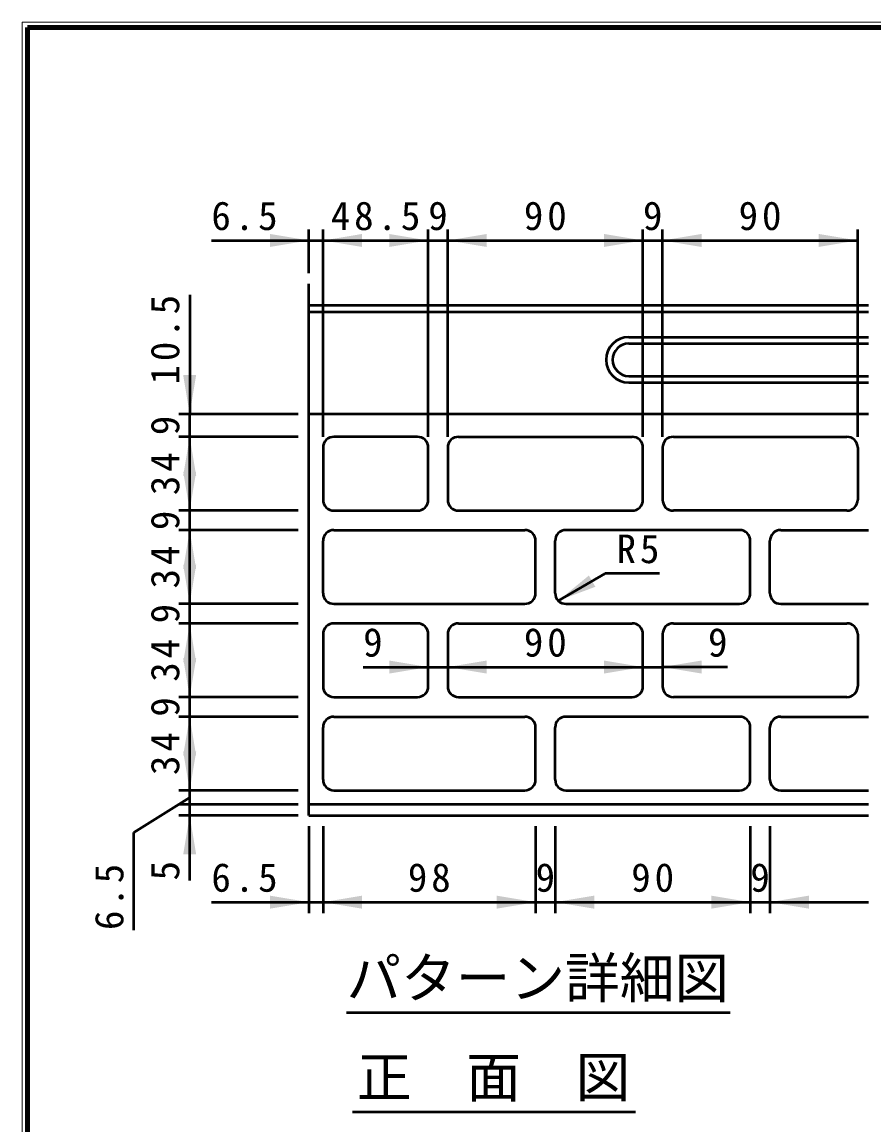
# Model space of a CAD drawing. Units: millimetres, scale not verified, with parts at other scales. Extents: x 100 to 4105, y 100 to 2870.
# Drawn here: x 100 to 886, y 1853 to 2870 of the extents above; entities that cross this region are included whole.
import ezdxf
from ezdxf.enums import TextEntityAlignment as Align

# ---------------------------------------------------------------- set-up
doc = ezdxf.new("R2010")
doc.units = ezdxf.units.MM
doc.header["$LTSCALE"] = 5
doc.layers.add('V-nasSTD', color=7, linetype='Continuous', lineweight=50)
doc.styles.add('ＭＳ ゴシック', font='')
doc.styles.get('ＭＳ ゴシック').set_extended_font_data('MS Gothic')

msp = doc.modelspace()

# ---------------------------------------------------------------- hatches: boundary and pattern name
at = {"layer": 'V-nasSTD'}
for points in [[(328.59, 2662.66), (364.59, 2668.66), (328.59, 2674.66)], [(413.59, 2674.66), (377.59, 2668.66), (413.59, 2662.66)], [(438.59, 2662.66), (474.59, 2668.66), (438.59, 2674.66)], [(528.59, 2674.66), (492.59, 2668.66), (528.59, 2662.66)], [(636.59, 2662.66), (672.59, 2668.66), (636.59, 2674.66)], [(726.59, 2674.66), (690.59, 2668.66), (726.59, 2662.66)], [(834.59, 2662.66), (870.59, 2668.66), (834.59, 2674.66)], [(248.59, 2544.66), (254.59, 2508.66), (260.59, 2544.66)], [(260.59, 2451.66), (254.59, 2487.66), (248.59, 2451.66)], [(248.59, 2455.66), (254.59, 2419.66), (260.59, 2455.66)], [(260.59, 2365.66), (254.59, 2401.66), (248.59, 2365.66)], [(248.59, 2369.66), (254.59, 2333.66), (260.59, 2369.66)], [(622.696, 2359.785), (594.519, 2336.589), (628.696, 2349.392)], [(260.59, 2279.66), (254.59, 2315.66), (248.59, 2279.66)], [(248.59, 2283.66), (254.59, 2247.66), (260.59, 2283.66)], [(438.59, 2269.402), (474.59, 2275.402), (438.59, 2281.402)], [(528.59, 2281.402), (492.59, 2275.402), (528.59, 2269.402)], [(636.59, 2269.402), (672.59, 2275.402), (636.59, 2281.402)], [(726.59, 2281.402), (690.59, 2275.402), (726.59, 2269.402)], [(260.59, 2193.66), (254.59, 2229.66), (248.59, 2193.66)], [(248.59, 2197.66), (254.59, 2161.66), (260.59, 2197.66)], [(260.59, 2102.66), (254.59, 2138.66), (248.59, 2102.66)], [(328.59, 2052.66), (364.59, 2058.66), (328.59, 2064.66)], [(413.59, 2064.66), (377.59, 2058.66), (413.59, 2052.66)], [(537.59, 2052.66), (573.59, 2058.66), (537.59, 2064.66)], [(627.59, 2064.66), (591.59, 2058.66), (627.59, 2052.66)], [(735.59, 2052.66), (771.59, 2058.66), (735.59, 2064.66)], [(825.59, 2064.66), (789.59, 2058.66), (825.59, 2052.66)]]:
    msp.add_hatch(color=256, dxfattribs=at).paths.add_polyline_path(points)

# ---------------------------------------------------------------- linework, layer by layer
at = {"layer": 'V-nasSTD', "lineweight": 100}
for p, q in [((105, 2865), (105, 105)), ((4100, 2865), (105, 2865))]:
    msp.add_line(p, q, dxfattribs=at)
at = {"layer": 'V-nasSTD'}
for p, q in [((364.59, 2638.66), (364.59, 2678.66)), ((377.59, 2487.66), (377.59, 2678.66)), ((474.59, 2487.66), (474.59, 2678.66)), ((492.59, 2487.66), (492.59, 2678.66)), ((672.59, 2487.66), (672.59, 2678.66)), ((690.59, 2487.66), (690.59, 2678.66)), ((870.59, 2487.66), (870.59, 2678.66)), ((274.59, 2668.66), (364.59, 2668.66)), ((364.59, 2668.66), (377.59, 2668.66)), ((377.59, 2668.66), (474.59, 2668.66)), ((474.59, 2668.66), (492.59, 2668.66)), ((492.59, 2668.66), (672.59, 2668.66)), ((672.59, 2668.66), (690.59, 2668.66)), ((690.59, 2668.66), (870.59, 2668.66)), ((364.59, 2138.66), (364.59, 2628.66)), ((254.59, 2618.66), (254.59, 2508.66)), ((880.59, 2608.66), (364.59, 2608.66)), ((880.59, 2602.66), (364.59, 2602.66)), ((659.59, 2579.66), (880.59, 2579.66)), ((659.59, 2573.66), (880.59, 2573.66)), ((659.59, 2543.66), (880.59, 2543.66)), ((659.59, 2537.66), (880.59, 2537.66)), ((354.59, 2508.66), (244.59, 2508.66)), ((254.59, 2487.66), (254.59, 2508.66)), ((880.59, 2508.66), (364.59, 2508.66)), ((354.59, 2487.66), (244.59, 2487.66)), ((254.59, 2419.66), (254.59, 2487.66)), ((464.59, 2487.66), (387.59, 2487.66)), ((502.59, 2487.66), (662.59, 2487.66)), ((700.59, 2487.66), (860.59, 2487.66)), ((377.59, 2477.66), (377.59, 2429.66)), ((474.59, 2429.66), (474.59, 2477.66)), ((492.59, 2477.66), (492.59, 2429.66)), ((672.59, 2429.66), (672.59, 2477.66)), ((690.59, 2477.66), (690.59, 2429.66)), ((870.59, 2477.66), (870.59, 2429.66)), ((354.59, 2419.66), (244.59, 2419.66)), ((254.59, 2401.66), (254.59, 2419.66)), ((387.59, 2419.66), (464.59, 2419.66)), ((502.59, 2419.66), (662.59, 2419.66)), ((860.59, 2419.66), (700.59, 2419.66)), ((354.59, 2401.66), (244.59, 2401.66)), ((254.59, 2333.66), (254.59, 2401.66)), ((387.59, 2401.66), (563.59, 2401.66)), ((761.59, 2401.66), (601.59, 2401.66)), ((799.59, 2401.66), (880.59, 2401.66)), ((377.59, 2343.66), (377.59, 2391.66)), ((573.59, 2343.66), (573.59, 2391.66)), ((591.59, 2343.66), (591.59, 2391.66)), ((771.59, 2343.66), (771.59, 2391.66)), ((789.59, 2343.66), (789.59, 2391.66)), ((637.82, 2361.589), (594.519, 2336.589)), ((687.82, 2361.589), (637.82, 2361.589)), ((354.59, 2333.66), (244.59, 2333.66)), ((254.59, 2315.66), (254.59, 2333.66)), ((387.59, 2333.66), (563.59, 2333.66)), ((601.59, 2333.66), (761.59, 2333.66)), ((799.59, 2333.66), (880.59, 2333.66)), ((354.59, 2315.66), (244.59, 2315.66)), ((254.59, 2247.66), (254.59, 2315.66)), ((464.59, 2315.66), (387.59, 2315.66)), ((502.59, 2315.66), (662.59, 2315.66)), ((700.59, 2315.66), (860.59, 2315.66)), ((377.59, 2305.66), (377.59, 2257.66)), ((474.59, 2257.66), (474.59, 2305.66)), ((492.59, 2305.66), (492.59, 2257.66)), ((672.59, 2257.66), (672.59, 2305.66)), ((690.59, 2305.66), (690.59, 2257.66)), ((870.59, 2305.66), (870.59, 2257.66)), ((414.59, 2275.402), (474.59, 2275.402)), ((474.59, 2275.402), (492.59, 2275.402)), ((492.59, 2275.402), (672.59, 2275.402)), ((672.59, 2275.402), (690.59, 2275.402)), ((750.59, 2275.402), (690.59, 2275.402)), ((354.59, 2247.66), (244.59, 2247.66)), ((254.59, 2229.66), (254.59, 2247.66)), ((387.59, 2247.66), (464.59, 2247.66)), ((502.59, 2247.66), (662.59, 2247.66)), ((860.59, 2247.66), (700.59, 2247.66)), ((354.59, 2229.66), (244.59, 2229.66)), ((254.59, 2161.66), (254.59, 2229.66)), ((387.59, 2229.66), (563.59, 2229.66)), ((761.59, 2229.66), (601.59, 2229.66)), ((799.59, 2229.66), (880.59, 2229.66)), ((377.59, 2171.66), (377.59, 2219.66)), ((573.59, 2171.66), (573.59, 2219.66)), ((591.59, 2171.66), (591.59, 2219.66)), ((771.59, 2171.66), (771.59, 2219.66)), ((789.59, 2171.66), (789.59, 2219.66)), ((354.59, 2161.66), (244.59, 2161.66)), ((254.59, 2148.66), (254.59, 2161.66)), ((387.59, 2161.66), (563.59, 2161.66)), ((601.59, 2161.66), (761.59, 2161.66)), ((799.59, 2161.66), (880.59, 2161.66)), ((203.054, 2122.943), (254.59, 2155.16)), ((354.59, 2148.66), (244.59, 2148.66)), ((254.59, 2138.66), (254.59, 2148.66)), ((880.59, 2148.66), (364.59, 2148.66)), ((354.59, 2138.66), (244.59, 2138.66)), ((254.59, 2078.66), (254.59, 2138.66)), ((364.59, 2138.66), (880.59, 2138.66)), ((364.59, 2128.66), (364.59, 2048.66)), ((377.59, 2128.66), (377.59, 2048.66)), ((573.59, 2128.66), (573.59, 2048.66)), ((591.59, 2128.66), (591.59, 2048.66)), ((771.59, 2128.66), (771.59, 2048.66)), ((789.59, 2128.66), (789.59, 2048.66)), ((203.054, 2032.943), (203.054, 2122.943)), ((274.59, 2058.66), (364.59, 2058.66)), ((364.59, 2058.66), (377.59, 2058.66)), ((377.59, 2058.66), (573.59, 2058.66)), ((573.59, 2058.66), (591.59, 2058.66)), ((591.59, 2058.66), (771.59, 2058.66)), ((771.59, 2058.66), (789.59, 2058.66)), ((789.59, 2058.66), (880.59, 2058.66)), ((399.135, 1956.897), (753.145, 1956.897)), ((404.857, 1865.394), (665.664, 1865.394))]:
    msp.add_line(p, q, dxfattribs=at)
at = {"layer": 'V-nasSTD', "lineweight": 13}
msp.add_lwpolyline([(100, 100), (100, 2870), (4105, 2870), (4105, 100)], close=True, dxfattribs=at)
at = {"layer": 'V-nasSTD'}
for centre, radius, start, end in [((659.59, 2558.66), 21, 90, 270), ((659.59, 2558.66), 15, 90, 270), ((387.59, 2477.66), 10, 90, 180), ((464.59, 2477.66), 10, 0, 90), ((502.59, 2477.66), 10, 90, 180), ((662.59, 2477.66), 10, 0, 90), ((700.59, 2477.66), 10, 90, 180), ((860.59, 2477.66), 10, 0, 90), ((387.59, 2429.66), 10, 180, 270), ((464.59, 2429.66), 10, 270, 0), ((502.59, 2429.66), 10, 180, 270), ((662.59, 2429.66), 10, 270, 0), ((700.59, 2429.66), 10, 180, 270), ((860.59, 2429.66), 10, 270, 0), ((387.59, 2391.66), 10, 90, 180), ((563.59, 2391.66), 10, 0, 90), ((601.59, 2391.66), 10, 90, 180), ((761.59, 2391.66), 10, 0, 90), ((799.59, 2391.66), 10, 90, 180), ((387.59, 2343.66), 10, 180, 270), ((563.59, 2343.66), 10, 270, 0), ((601.59, 2343.66), 10, 180, 270), ((761.59, 2343.66), 10, 270, 0), ((799.59, 2343.66), 10, 180, 270), ((387.59, 2305.66), 10, 90, 180), ((464.59, 2305.66), 10, 0, 90), ((502.59, 2305.66), 10, 90, 180), ((662.59, 2305.66), 10, 0, 90), ((700.59, 2305.66), 10, 90, 180), ((860.59, 2305.66), 10, 0, 90), ((387.59, 2257.66), 10, 180, 270), ((464.59, 2257.66), 10, 270, 0), ((502.59, 2257.66), 10, 180, 270), ((662.59, 2257.66), 10, 270, 0), ((700.59, 2257.66), 10, 180, 270), ((860.59, 2257.66), 10, 270, 0), ((387.59, 2219.66), 10, 90, 180), ((563.59, 2219.66), 10, 0, 90), ((601.59, 2219.66), 10, 90, 180), ((761.59, 2219.66), 10, 0, 90), ((799.59, 2219.66), 10, 90, 180), ((387.59, 2171.66), 10, 180, 270), ((563.59, 2171.66), 10, 270, 0), ((601.59, 2171.66), 10, 180, 270), ((761.59, 2171.66), 10, 270, 0), ((799.59, 2171.66), 10, 180, 270)]:
    msp.add_arc(centre, radius, start, end, dxfattribs=at)

# ---------------------------------------------------------------- texts
at = {"layer": 'V-nasSTD', "style": 'ＭＳ ゴシック'}
for s, height, p in [('9', 26.39, (474.59, 2704.66)), ('9', 26.39, (672.59, 2704.66)), ('9', 26.39, (414.59, 2311.402)), ('9', 26.39, (732.59, 2311.402)), ('9', 26.39, (573.59, 2094.66)), ('9', 26.39, (771.59, 2094.66)), ('パターン詳細図', 36.95, (399.135, 2007.297)), ('正\u3000面\u3000図', 36.95, (408.857, 1915.794))]:
    msp.add_text(s, height=height, dxfattribs=at).set_placement(p, align=Align.TOP_LEFT)
for s, p in [('9', (218.59, 2489.16)), ('9', (218.59, 2401.66)), ('9', (218.59, 2315.66)), ('9', (218.59, 2229.66)), ('5', (218.59, 2078.66))]:
    msp.add_text(s, height=26.39, rotation=90, dxfattribs=at).set_placement(p, align=Align.TOP_LEFT)
at = {"layer": 'V-nasSTD', "char_height": 26.39, "attachment_point": 1, "style": 'ＭＳ ゴシック'}
for s, insert in [('\\T1.2;6.5', (274.59, 2704.66)), ('\\T1.2;48.5', (384.69, 2704.66)), ('\\T1.2;90', (562.79, 2704.66)), ('\\T1.2;90', (760.79, 2704.66)), ('\\T1.2;R5', (648.22, 2397.589)), ('\\T1.2;90', (562.79, 2311.402)), ('\\T1.2;6.5', (274.59, 2094.66)), ('\\T1.2;98', (455.79, 2094.66)), ('\\T1.2;90', (661.79, 2094.66))]:
    msp.add_mtext(s, dxfattribs=dict(at, insert=insert))
at = {"layer": 'V-nasSTD', "char_height": 26.39, "attachment_point": 1, "rotation": 90, "style": 'ＭＳ ゴシック'}
for s, insert in [('\\T1.2;10.5', (218.59, 2535.86)), ('\\T1.2;34', (218.59, 2433.86)), ('\\T1.2;34', (218.59, 2347.86)), ('\\T1.2;34', (218.59, 2261.86)), ('\\T1.2;34', (218.59, 2175.86)), ('\\T1.2;6.5', (167.054, 2032.943))]:
    msp.add_mtext(s, dxfattribs=dict(at, insert=insert))

doc.saveas('drawing.dxf')
